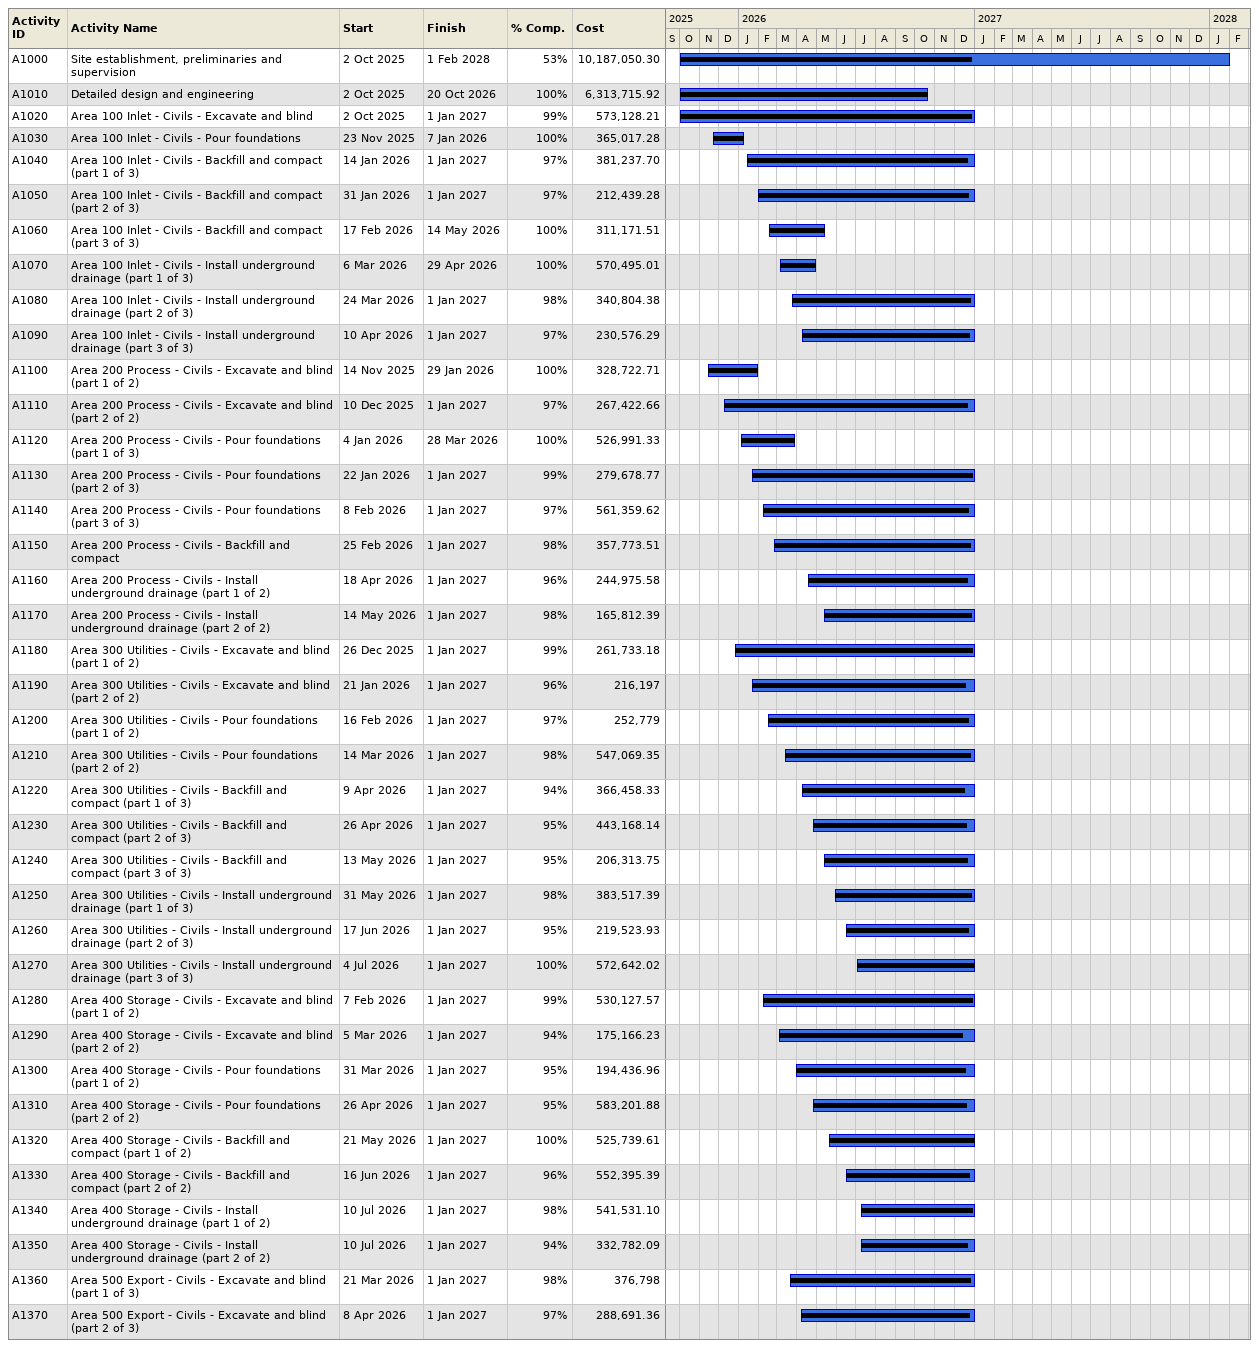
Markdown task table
| ID | Task | Start | Finish | % complete | Cost |
|---|---|---|---|---|---|
| A1000 | Site establishment, preliminaries and supervision | 2025-10-02 | 2028-02-01 | 53 | 10187050.30 |
| A1010 | Detailed design and engineering | 2025-10-02 | 2026-10-20 | 100 | 6313715.92 |
| A1020 | Area 100 Inlet - Civils - Excavate and blind | 2025-10-02 | 2027-01-01 | 99 | 573128.21 |
| A1030 | Area 100 Inlet - Civils - Pour foundations | 2025-11-23 | 2026-01-07 | 100 | 365017.28 |
| A1040 | Area 100 Inlet - Civils - Backfill and compact (part 1 of 3) | 2026-01-14 | 2027-01-01 | 97 | 381237.70 |
| A1050 | Area 100 Inlet - Civils - Backfill and compact (part 2 of 3) | 2026-01-31 | 2027-01-01 | 97 | 212439.28 |
| A1060 | Area 100 Inlet - Civils - Backfill and compact (part 3 of 3) | 2026-02-17 | 2026-05-14 | 100 | 311171.51 |
| A1070 | Area 100 Inlet - Civils - Install underground drainage (part 1 of 3) | 2026-03-06 | 2026-04-29 | 100 | 570495.01 |
| A1080 | Area 100 Inlet - Civils - Install underground drainage (part 2 of 3) | 2026-03-24 | 2027-01-01 | 98 | 340804.38 |
| A1090 | Area 100 Inlet - Civils - Install underground drainage (part 3 of 3) | 2026-04-10 | 2027-01-01 | 97 | 230576.29 |
| A1100 | Area 200 Process - Civils - Excavate and blind (part 1 of 2) | 2025-11-14 | 2026-01-29 | 100 | 328722.71 |
| A1110 | Area 200 Process - Civils - Excavate and blind (part 2 of 2) | 2025-12-10 | 2027-01-01 | 97 | 267422.66 |
| A1120 | Area 200 Process - Civils - Pour foundations (part 1 of 3) | 2026-01-04 | 2026-03-28 | 100 | 526991.33 |
| A1130 | Area 200 Process - Civils - Pour foundations (part 2 of 3) | 2026-01-22 | 2027-01-01 | 99 | 279678.77 |
| A1140 | Area 200 Process - Civils - Pour foundations (part 3 of 3) | 2026-02-08 | 2027-01-01 | 97 | 561359.62 |
| A1150 | Area 200 Process - Civils - Backfill and compact | 2026-02-25 | 2027-01-01 | 98 | 357773.51 |
| A1160 | Area 200 Process - Civils - Install underground drainage (part 1 of 2) | 2026-04-18 | 2027-01-01 | 96 | 244975.58 |
| A1170 | Area 200 Process - Civils - Install underground drainage (part 2 of 2) | 2026-05-14 | 2027-01-01 | 98 | 165812.39 |
| A1180 | Area 300 Utilities - Civils - Excavate and blind (part 1 of 2) | 2025-12-26 | 2027-01-01 | 99 | 261733.18 |
| A1190 | Area 300 Utilities - Civils - Excavate and blind (part 2 of 2) | 2026-01-21 | 2027-01-01 | 96 | 216197 |
| A1200 | Area 300 Utilities - Civils - Pour foundations (part 1 of 2) | 2026-02-16 | 2027-01-01 | 97 | 252779 |
| A1210 | Area 300 Utilities - Civils - Pour foundations (part 2 of 2) | 2026-03-14 | 2027-01-01 | 98 | 547069.35 |
| A1220 | Area 300 Utilities - Civils - Backfill and compact (part 1 of 3) | 2026-04-09 | 2027-01-01 | 94 | 366458.33 |
| A1230 | Area 300 Utilities - Civils - Backfill and compact (part 2 of 3) | 2026-04-26 | 2027-01-01 | 95 | 443168.14 |
| A1240 | Area 300 Utilities - Civils - Backfill and compact (part 3 of 3) | 2026-05-13 | 2027-01-01 | 95 | 206313.75 |
| A1250 | Area 300 Utilities - Civils - Install underground drainage (part 1 of 3) | 2026-05-31 | 2027-01-01 | 98 | 383517.39 |
| A1260 | Area 300 Utilities - Civils - Install underground drainage (part 2 of 3) | 2026-06-17 | 2027-01-01 | 95 | 219523.93 |
| A1270 | Area 300 Utilities - Civils - Install underground drainage (part 3 of 3) | 2026-07-04 | 2027-01-01 | 100 | 572642.02 |
| A1280 | Area 400 Storage - Civils - Excavate and blind (part 1 of 2) | 2026-02-07 | 2027-01-01 | 99 | 530127.57 |
| A1290 | Area 400 Storage - Civils - Excavate and blind (part 2 of 2) | 2026-03-05 | 2027-01-01 | 94 | 175166.23 |
| A1300 | Area 400 Storage - Civils - Pour foundations (part 1 of 2) | 2026-03-31 | 2027-01-01 | 95 | 194436.96 |
| A1310 | Area 400 Storage - Civils - Pour foundations (part 2 of 2) | 2026-04-26 | 2027-01-01 | 95 | 583201.88 |
| A1320 | Area 400 Storage - Civils - Backfill and compact (part 1 of 2) | 2026-05-21 | 2027-01-01 | 100 | 525739.61 |
| A1330 | Area 400 Storage - Civils - Backfill and compact (part 2 of 2) | 2026-06-16 | 2027-01-01 | 96 | 552395.39 |
| A1340 | Area 400 Storage - Civils - Install underground drainage (part 1 of 2) | 2026-07-10 | 2027-01-01 | 98 | 541531.10 |
| A1350 | Area 400 Storage - Civils - Install underground drainage (part 2 of 2) | 2026-07-10 | 2027-01-01 | 94 | 332782.09 |
| A1360 | Area 500 Export - Civils - Excavate and blind (part 1 of 3) | 2026-03-21 | 2027-01-01 | 98 | 376798 |
| A1370 | Area 500 Export - Civils - Excavate and blind (part 2 of 3) | 2026-04-08 | 2027-01-01 | 97 | 288691.36 |
